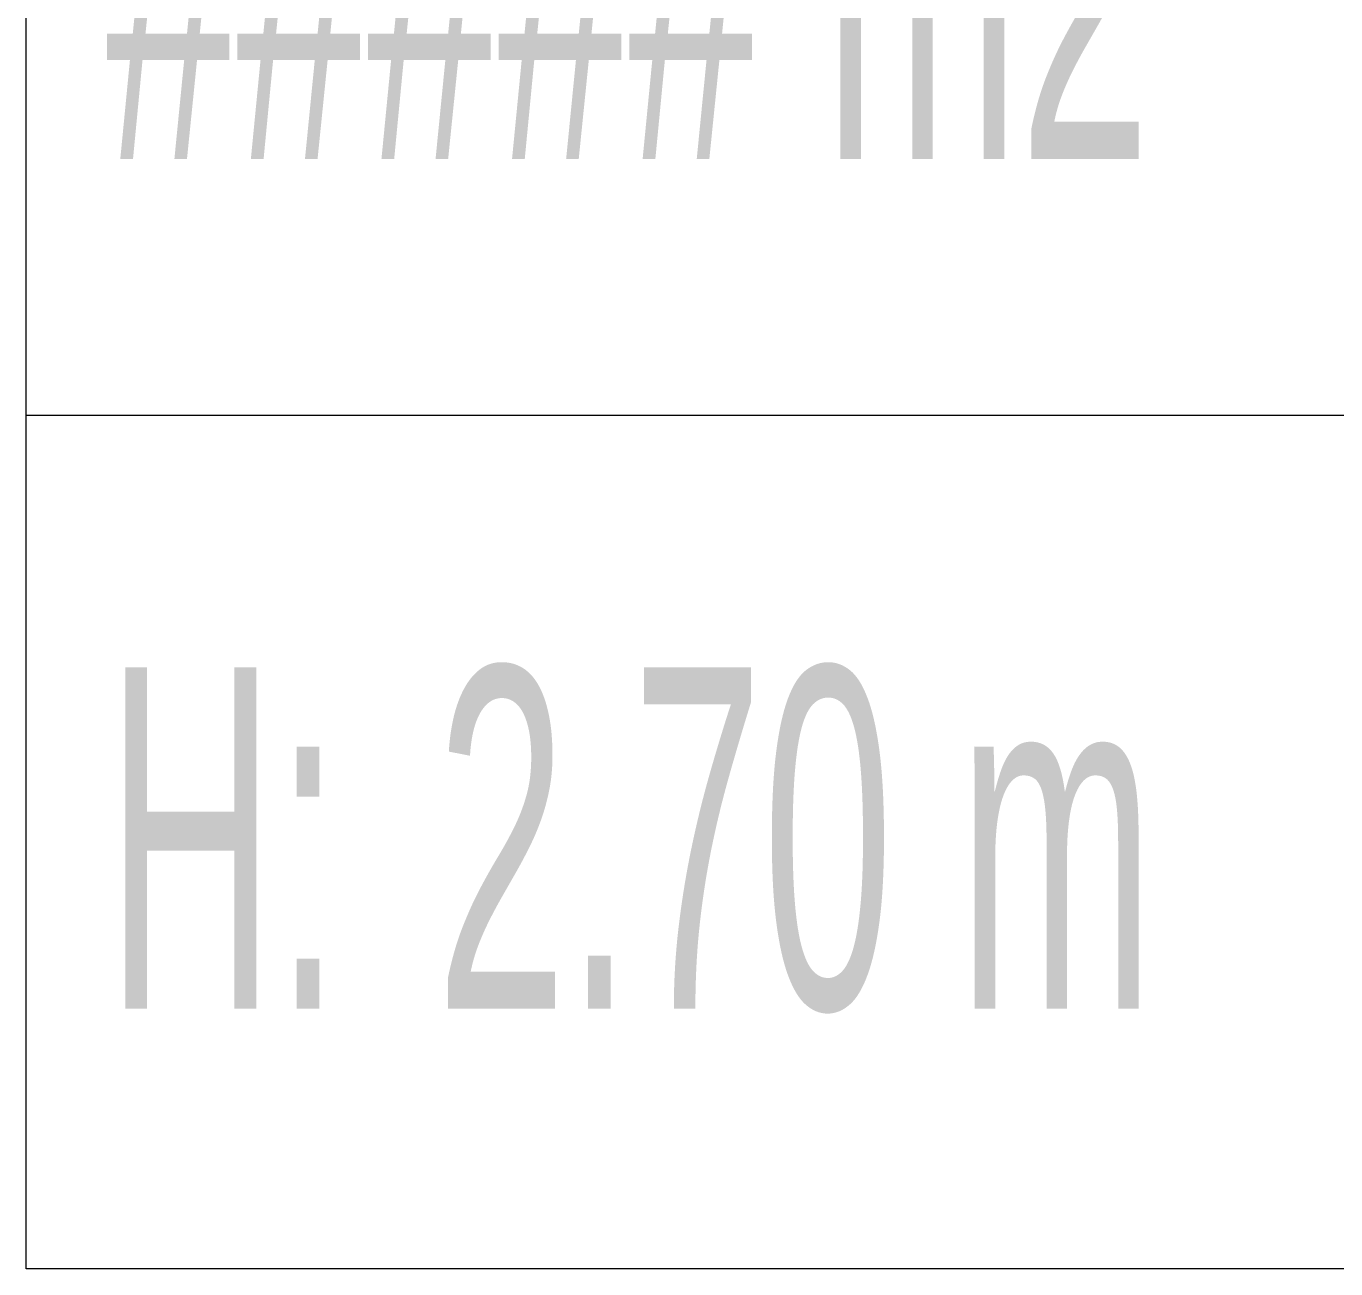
# Model space of a CAD drawing. Extents: x -3709 to 34962, y 0 to 8245.
# Drawn here: x 31434.38 to 31477.51, y 3231.27 to 3272.2 of the extents above; entities that cross this region are included whole.
import ezdxf
from ezdxf.enums import TextEntityAlignment as Align

# ---------------------------------------------------------------- set-up
doc = ezdxf.new("R2010")
doc.units = 0
doc.layers.get('0').update_dxf_attribs({"color": 9, "lineweight": 9})
doc.layers.add('21_MAHAL', color=9, linetype='Continuous', lineweight=9)
doc.styles.add('Arial', font='arial.ttf', dxfattribs={"height": 2.5})
doc.styles.add('MuuM_TEXT-STANDART', font='ARIALN.TTF')

# ---------------------------------------------------------------- blocks, each defined once
blk = doc.blocks.new('0_roomno2')
blk.add_lwpolyline([(19.375, -10.5), (0, -10.5), (0, 0), (19.375, 0)], close=True)
blk.add_lwpolyline([(0, -6.75), (8.125, -6.75)])
at = {"style": 'MuuM_TEXT-STANDART', "width": 0.6}
blk.add_text('H:', height=1.5, dxfattribs=at).set_placement((0.35, -8.608), align=Align.MIDDLE_LEFT)
at = {"style": 'Arial'}
blk.add_attdef('ODANO', (0, 1.17), '', height=2, dxfattribs=at)
blk.add_attdef('MEKANADI', text='', height=2, dxfattribs=at).set_placement((0.35, -3), align=Align.BOTTOM_LEFT)
at = {"style": 'MuuM_TEXT-STANDART', "width": 0.6}
for tag, p in [('YER01', (10, -4.5)), ('TAVAN01', (13.75, -4.5)), ('DUVAR01', (17.5, -4.5)), ('YER02', (10, -6.75)), ('TAVAN02', (13.75, -6.75)), ('DUVAR02', (17.5, -6.75)), ('YER03', (10, -9)), ('TAVAN03', (13.75, -9)), ('DUVAR03', (17.5, -9))]:
    blk.add_attdef(tag, text='', height=1.5, dxfattribs=at).set_placement(p, align=Align.MIDDLE_CENTER)
for tag, p in [('M2', (0.35, -4.875)), ('TEMIZTAVANYUKSEKLIGI', (1.8, -8.608))]:
    blk.add_attdef(tag, text='', height=1.5, dxfattribs=at).set_placement(p, align=Align.MIDDLE_LEFT)

msp = doc.modelspace()

# ---------------------------------------------------------------- block references
at = {"layer": '21_MAHAL'}
ref = msp.add_blockref('0_roomno2', (31434.383, 3310.017), dxfattribs=dict(at, xscale=7.5, yscale=7.5, zscale=7.5))
ref.add_attrib('M2', '##### m2', dxfattribs={"layer": '0', "height": 11.25, "style": 'MuuM_TEXT-STANDART', "width": 0.6}).set_placement((31437.008, 3273.455), align=Align.MIDDLE_LEFT)
ref.add_attrib('TEMIZTAVANYUKSEKLIGI', '2.70 m', dxfattribs={"layer": '0', "height": 11.25, "style": 'MuuM_TEXT-STANDART', "width": 0.6}).set_placement((31447.883, 3245.458), align=Align.MIDDLE_LEFT)

doc.saveas('drawing.dxf')
